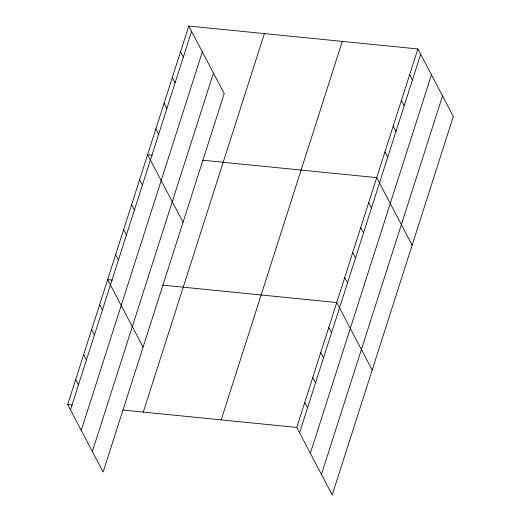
<?xml version="1.0" encoding="UTF-8"?>
<svg xmlns="http://www.w3.org/2000/svg" width="521" height="521" viewBox="0 0 521 521"><rect width="100%" height="100%" fill="white"/><g stroke="black" fill="none" stroke-linecap="round" stroke-linejoin="round"><path stroke-width="0.78" d="M188.778 26.05L224.225 93.565L103.125 472.039L67.678 404.53L188.778 26.05L417.875 48.961L453.322 116.47L332.222 494.95L296.775 427.435L417.875 48.961M70.465 409.845L191.572 31.364M81.243 430.366L202.343 51.892M92.347 451.512L213.447 73.038M143.282 412.085L264.381 33.611M221.171 419.88L342.277 41.4M299.568 432.749L420.668 54.275M310.34 453.277L431.447 74.796M321.444 474.423L442.544 95.949M152.327 155.206L147.606 154.73L183.047 222.246M202.734 160.247L376.703 177.641L412.15 245.157M112.367 280.103L107.639 279.627L143.086 347.142M162.767 285.143L336.742 302.538L372.183 370.053M67.678 404.53L72.406 404.999M122.806 410.04L296.775 427.435M409.643 74.698L412.43 80.013M401.411 100.436L404.198 105.743M393.173 126.167L395.96 131.481M384.941 151.904L387.728 157.218M368.712 202.623L371.499 207.938M360.721 227.599L363.508 232.913M352.724 252.581L355.517 257.895M344.733 277.563L347.52 282.877M328.744 327.52L331.538 332.834M180.546 51.787L183.333 57.102M320.754 352.502L323.541 357.81M172.308 77.525L175.102 82.839M312.763 377.478L315.55 382.792M164.076 103.262L166.863 108.57M304.772 402.459L307.559 407.774M155.838 128.993L158.631 134.307M139.615 179.712L142.402 185.027M131.618 204.694L134.411 210.002M123.627 229.67L126.414 234.984M115.636 254.652L118.423 259.966M99.648 304.609L102.435 309.923M91.657 329.591L94.444 334.905M83.666 354.567L86.453 359.881M75.669 379.548L78.463 384.863"/></g></svg>
